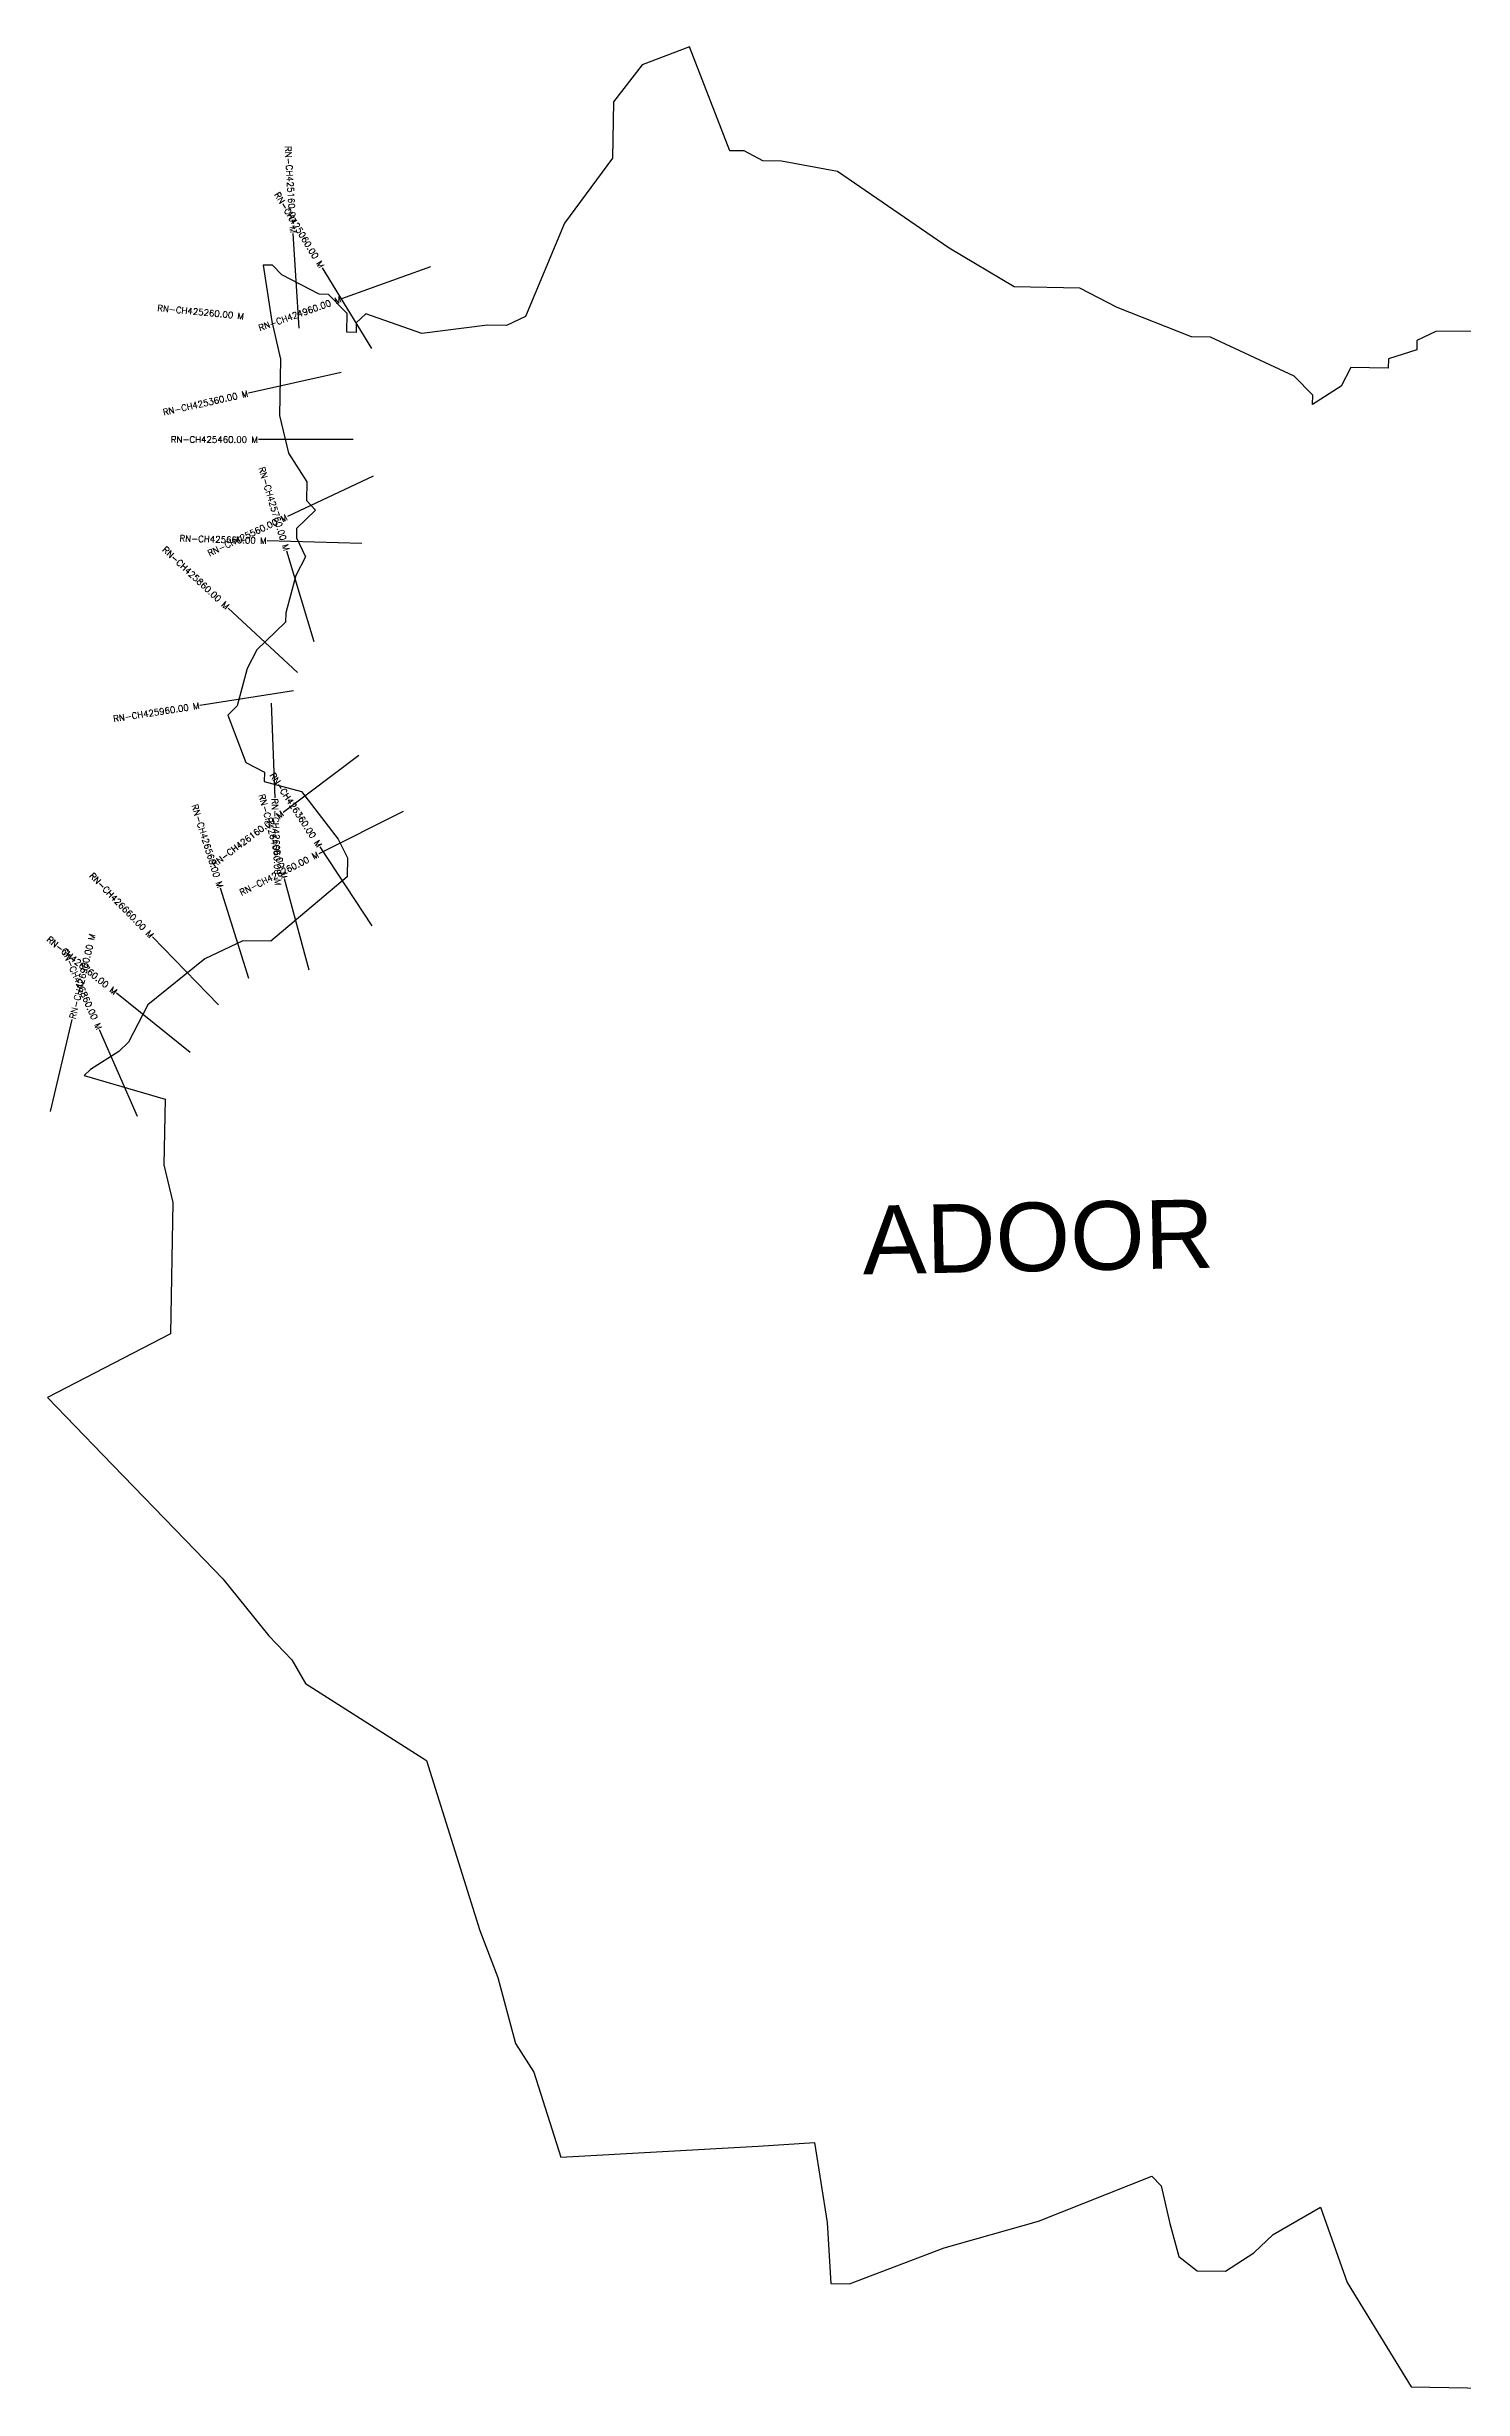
# Model space of a CAD drawing. Header units: metres. Extents: x 306960 to 311448, y 1923942 to 1927669.
# Drawn here: x 306960 to 309204, y 1923957 to 1927669 of the extents above; entities that cross this region are included whole.
import ezdxf
from ezdxf.enums import TextEntityAlignment as Align

# ---------------------------------------------------------------- set-up
doc = ezdxf.new("R2010")
doc.units = ezdxf.units.M
for name, color, linetype in [('CS', 134, 'Continuous'), ('CSMark', 6, 'Continuous'), ('VILLAGE BOUNDRY', 10, 'Continuous'), ('VILLAGE NAME', 250, 'Continuous')]:
    doc.layers.add(name, color=color, linetype=linetype)
doc.styles.get("Standard").update_dxf_attribs({"font": 'simplex.shx'})

msp = doc.modelspace()

# ---------------------------------------------------------------- linework, layer by layer
at = {"layer": 'CS'}
for p, q in [((307360, 1927223.1), (307350.9, 1927372.8)), ((307475.1, 1927190.6), (307396.9, 1927318.6)), ((307568.4, 1927319.9), (307427.1, 1927269.6)), ((307426.5, 1927152.5), (307280.1, 1927119.8)), ((307445.8, 1927046.4), (307295.8, 1927046.5)), ((307477.5, 1926988.2), (307341.7, 1926924.5)), ((307459.6, 1926881.8), (307309.6, 1926886)), ((307384.1, 1926726.1), (307340.7, 1926869.7)), ((307357.3, 1926677.2), (307247.7, 1926779.5)), ((307351.3, 1926648.1), (307203, 1926625.1)), ((307315.7, 1926628.7), (307321.4, 1926478.8)), ((307454.6, 1926545.8), (307334.6, 1926455.8)), ((307525.2, 1926457.3), (307391.1, 1926390.1)), ((307475.8, 1926275.7), (307393.4, 1926401)), ((307280.3, 1926192.3), (307235.6, 1926335.5)), ((307376.1, 1926205.5), (307337, 1926350.2)), ((307232.5, 1926151), (307127.7, 1926258.3)), ((307187.5, 1926075.4), (307070.6, 1926169.4)), ((306966.3, 1925981.8), (307000.8, 1926127.8)), ((307104.2, 1925973.8), (307044.1, 1926111.2))]:
    msp.add_line(p, q, dxfattribs=at)
at = {"layer": 'VILLAGE BOUNDRY'}
msp.add_lwpolyline([(309547.8, 1927218.8), (309161, 1927217.8), (309131.1, 1927203.4), (309130.8, 1927188.5), (309085.9, 1927174.4), (309085.7, 1927159.5), (309026.2, 1927160.5), (309010.8, 1927131), (308965.7, 1927102), (308966, 1927116.9), (308936.7, 1927147.1), (308803.9, 1927208.8), (308774.1, 1927209.3), (308655.9, 1927255.9), (308596.9, 1927286.6), (308492.8, 1927288.3), (308389.7, 1927349.5), (308213.2, 1927471.4), (308124.2, 1927487.8), (308094.5, 1927488.3), (308065, 1927503.7), (308042.7, 1927504), (307978.5, 1927668.7), (307903.6, 1927640.2), (307858, 1927581.5), (307856.5, 1927492.2), (307780.5, 1927389.4), (307718.5, 1927241.6), (307688.5, 1927227.2), (307658.8, 1927227.7), (307554.5, 1927214.6), (307465.7, 1927245.8), (307450.6, 1927231.2), (307450.4, 1927216.3), (307435.5, 1927216.5), (307436, 1927246.3), (307406.8, 1927276.5), (307391.9, 1927276.8), (307332.9, 1927307.5), (307318.2, 1927322.6), (307303.4, 1927322.9), (307316.8, 1927233.4), (307330.7, 1927173.6), (307329.2, 1927084.4), (307343.1, 1927024.7), (307372.1, 1926979.6), (307371.6, 1926949.9), (307386.2, 1926934.7), (307356, 1926905.5), (307355.7, 1926890.6), (307370.1, 1926860.6), (307354.7, 1926831.1), (307338.9, 1926771.9), (307338.6, 1926757), (307293.3, 1926713.1), (307278, 1926683.6), (307262.1, 1926624.4), (307247, 1926609.8), (307275.5, 1926534.9), (307305, 1926519.6), (307304.7, 1926504.7), (307364, 1926488.8), (307422.2, 1926413.5), (307436.6, 1926383.5), (307436.1, 1926353.8), (307315.4, 1926251.7), (307270.8, 1926252.4), (307210.8, 1926223.6), (307120.4, 1926150.7), (307089.6, 1926091.7), (307074.5, 1926077.1), (307029.4, 1926048.1), (307019.7, 1926038.7), (307147.7, 1926001.5), (307146, 1925897.4), (307159.8, 1925837.7), (307156.4, 1925629.5), (306961.3, 1925528.6), (307049.1, 1925437.9), (307195.4, 1925286.7), (307224.6, 1925256.5), (307239.2, 1925241.4), (307312.1, 1925150.9), (307348.7, 1925113.1), (307370.4, 1925075.6), (307561.7, 1924953.4), (307646.5, 1924684.3), (307675, 1924609.4), (307703.1, 1924504.8), (307732.1, 1924459.7), (307774.5, 1924325.1), (308087.1, 1924342.3), (308176.5, 1924348.3), (308196.7, 1924221.5), (308202.5, 1924124.7), (308232.3, 1924124.2), (308382, 1924181.2), (308531.4, 1924223.4), (308711.1, 1924294.8), (308725.7, 1924279.7), (308739.6, 1924220), (308753.6, 1924167.6), (308783, 1924144.9), (308827.6, 1924144.1), (308872.7, 1924173.1), (308903, 1924202.4), (308978, 1924245.8), (309020.7, 1924126.1), (309122.1, 1923960.8), (309330.3, 1923957.3)], dxfattribs=at)

# ---------------------------------------------------------------- texts
at = {"layer": 'CSMark'}
for s, rotation, p in [('RN-CH425160.00 M', 273.5011, (307350.8, 1927373.8)), ('RN-CH425060.00 M', 301.4167, (307396.3, 1927319.5)), ('RN-CH425260.00 M', 354.3999, (307272.8, 1927241.7)), ('RN-CH424960.00 M', 19.6166, (307426.2, 1927269.2)), ('RN-CH425360.00 M', 12.601, (307279.1, 1927119.6)), ('RN-CH425460.00 M', 359.9696, (307294.8, 1927046.5)), ('RN-CH425760.00 M', 286.7882, (307340.5, 1926870.7)), ('RN-CH425560.00 M', 25.101, (307340.8, 1926924.1)), ('RN-CH425660.00 M', 358.3952, (307308.6, 1926886.1)), ('RN-CH425860.00 M', 316.9736, (307246.9, 1926780.2)), ('RN-CH425960.00 M', 8.8145, (307202, 1926625)), ('RN-CH426360.00 M', 303.3183, (307392.9, 1926401.9)), ('RN-CH426460.00 M', 285.1451, (307336.7, 1926351.2)), ('RN-CH426560.00 M', 287.3444, (307235.3, 1926336.5)), ('RN-CH426160.00 M', 36.8639, (307333.8, 1926455.2)), ('RN-CH426260.00 M', 26.5788, (307390.2, 1926389.7)), ('RN-CH426660.00 M', 314.3359, (307127, 1926259)), ('RN-CH426760.00 M', 321.1918, (307069.8, 1926170)), ('RN-CH426860.00 M', 293.6296, (307043.7, 1926112.1))]:
    msp.add_text(s, height=10, rotation=rotation, dxfattribs=at).set_placement(p, align=Align.MIDDLE_RIGHT)
for s, rotation, p in [('RN-CH426060.00 M', 272.1997, (307321.5, 1926477.8)), ('RN-CH426960.00 M', 76.7227, (307001, 1926128.8))]:
    msp.add_text(s, height=10, rotation=rotation, dxfattribs=at).set_placement(p, align=Align.MIDDLE_LEFT)
at = {"layer": 'VILLAGE NAME', "insert": (308251.3, 1925832.3), "char_height": 108.748, "attachment_point": 1, "rotation": 1.1028}
msp.add_mtext_dynamic_manual_height_columns('{\\fArial|b0|i0|c0|p34;ADOOR}', width=1571.314, gutter_width=543.7, heights=[0], dxfattribs=at)

doc.saveas('drawing.dxf')
